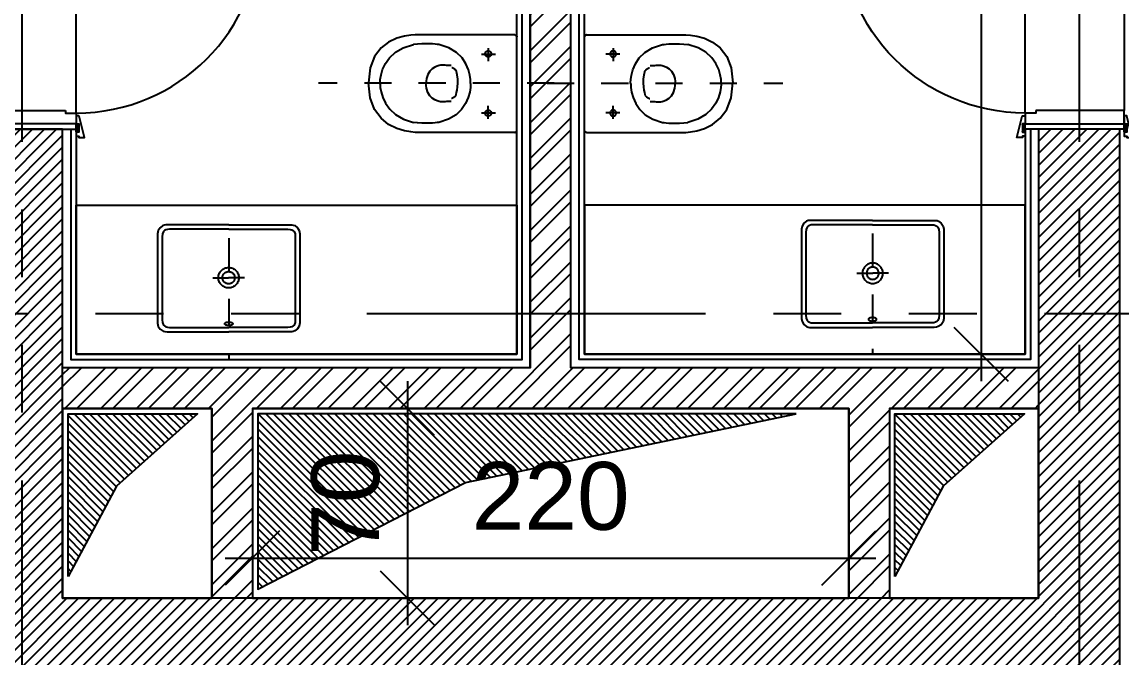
# Model space of a CAD drawing. Extents: x 83 to 143.2, y -2.6 to 70.8.
# Drawn here: x 103.378 to 107.435, y 17.333 to 19.676 of the extents above; entities that cross this region are included whole.
import ezdxf

# ---------------------------------------------------------------- set-up
doc = ezdxf.new("R2010")
doc.units = 0
doc.header["$MEASUREMENT"] = 0
doc.header["$PDMODE"] = 3
doc.header["$PDSIZE"] = 0.3
for name, pattern in [('AXIS_100$0$A-AXIS$0$PHANTOM', [2.5, 1.25, -0.25, 0.25, -0.25, 0.25, -0.25]), ('CENTER', [2, 1.25, -0.25, 0.25, -0.25]), ('DASHDOTX2', [50.8, 25.4, -12.7, 0, -12.7])]:
    doc.linetypes.add(name, pattern=pattern)
doc.layers.get('0').update_dxf_attribs({"linetype": 'CONTINUOUS'})
doc.layers.get('DEFPOINTS').update_dxf_attribs({"linetype": 'CONTINUOUS'})
for name, color, linetype in [('A-AXIS-SANITARY', 10, 'DASHDOTX2'), ('a-dim', 3, 'CONTINUOUS'), ('A-DOORS', 1, 'CONTINUOUS'), ('A-FLOR-PFIX', 61, 'CONTINUOUS'), ('A-HATCH-CONC', 8, 'CONTINUOUS'), ('A-HATCH-WALL', 8, 'CONTINUOUS'), ('A-SANIT', 95, 'CONTINUOUS'), ('A-SECT-TILE', 12, 'CONTINUOUS'), ('a-shaft', 251, 'CONTINUOUS'), ('A-WALL', 4, 'CONTINUOUS'), ('AXIS_100$0$A-AXIS-100', 10, 'AXIS_100$0$A-AXIS$0$PHANTOM'), ('S-8TH$0$A-SHAFT 7-8', 8, 'CONTINUOUS'), ('S-8TH$0$A-STR 7-8TH', 2, 'CONTINUOUS')]:
    doc.layers.add(name, color=color, linetype=linetype)
doc.styles.add('A100-STEXT', font='ARIAL.TTF', dxfattribs={"height": 0.25})
doc.dimstyles.new('A100-DIM', dxfattribs={"dimtxt": 0.25, "dimasz": 0.2, "dimexe": 0.1, "dimexo": 0.3, "dimgap": 0.1, "dimtad": 1, "dimlfac": 100, "dimrnd": 0.5, "dimdsep": 46, "dimtxsty": 'A100-STEXT', "dimblk1": 'OBLIQUE', "dimblk2": 'OBLIQUE', "dimsah": 1, "dimcen": -0.05, "dimdle": 0.1, "dimclrd": 15, "dimclre": 15, "dimclrt": 256, "dimadec": 0, "dimazin": 0, "dimtfac": 0.28, "dimtix": 1, "dimtmove": 2, "dimatfit": 3, "dimldrblk": 'OBLIQUE', "dimfxl": 0, "dimtolj": 1, "dimarcsym": 0})
pattern_1 = [(315, (91.649424, -3e-10), (0.014142136, 0.014142136), [])]

# ---------------------------------------------------------------- blocks, each defined once
blk = doc.blocks.new('A$C4412624D')
for points in [[(-363.316505, 205.931824, 0), (-369.377186, 205.812927, 0), (-385.619804, 204.401184, 0), (-409.135235, 200.113983, 0), (-437.014357, 191.368836, 0), (-466.348038, 176.583069, 0), (-494.227158, 154.174194, 0), (-517.742592, 122.559601, 0), (-533.985207, 80.156738, 0), (-540.045876, 25.382996, 0)], [(-7.305237, 205.931824, 0), (-19.51413, 205.931824, 0), (-52.233948, 205.931824, 0), (-99.604431, 205.931824, 0), (-155.76532, 205.931824, 0), (-214.856354, 205.931793, 0), (-271.017242, 205.931793, 0), (-318.387726, 205.931793, 0), (-351.107536, 205.931763, 0), (-363.316406, 205.931763, 0)], [(-7.305237, 205.931824, 0), (-7.054718, 205.891724, 0), (-6.383331, 205.746399, 0), (-5.411285, 205.458283, 0), (-4.258881, 204.989777, 0), (-3.046356, 204.303314, 0), (-1.893951, 203.361298, 0), (-0.921936, 202.126221, 0), (-0.250519, 200.560455, 0), (0, 198.626465, 0)], [(-497.934326, 27.701111, 0), (-497.803253, 31.697464, 0), (-496.723526, 42.562134, 0), (-493.665352, 58.608521, 0), (-487.598946, 78.150055, 0), (-477.494526, 99.500153, 0), (-462.322313, 120.972229, 0), (-441.052518, 140.879669, 0), (-412.655359, 157.53595, 0), (-376.101051, 169.254425, 0)], [(-283.871368, 169.254578, 0), (-285.531082, 169.495087, 0), (-290.24971, 170.096344, 0), (-297.636414, 170.87796, 0), (-307.300392, 171.659577, 0), (-318.850838, 172.260834, 0), (-331.896935, 172.501343, 0), (-346.047874, 172.200714, 0), (-360.912849, 171.17862, 0), (-376.101044, 169.254608, 0)], [(-167.899292, 27.713638, 0), (-167.94632, 31.783478, 0), (-168.779755, 42.831787, 0), (-171.43811, 59.116745, 0), (-176.960022, 78.896546, 0), (-186.383972, 100.429382, 0), (-200.748535, 121.973389, 0), (-221.092255, 141.786835, 0), (-248.453674, 158.127808, 0), (-283.871368, 169.254547, 0)], [(-0.000031, 198.626618, 0), (-0.000031, 186.942688, 0), (-0.000031, 155.629791, 0), (-0.000031, 110.296204, 0), (-0.000031, 56.550171, 0), (0, 0, 0), (0, -53.746025, 0), (0, -99.079628, 0), (0.000031, -130.392528, 0), (0.000031, -142.076446, 0)], [(-128.633087, 134.554077, 0), (-126.879395, 134.554077, 0), (-122.179504, 134.554077, 0), (-115.375183, 134.554077, 0), (-107.308197, 134.554077, 0), (-98.820343, 134.554108, 0), (-90.753357, 134.554108, 0), (-83.949036, 134.554108, 0), (-79.249146, 134.554138, 0), (-77.495453, 134.554138, 0)], [(-93.019531, 135.467438, 0), (-93.196075, 137.437134, 0), (-93.705109, 139.291046, 0), (-94.515656, 140.998169, 0), (-95.596771, 142.527588, 0), (-96.917511, 143.848328, 0), (-98.446899, 144.929444, 0), (-100.154022, 145.740021, 0), (-102.007935, 146.249054, 0), (-103.977631, 146.425629, 0), (-103.977631, 146.425537, 0), (-105.947327, 146.248993, 0), (-107.801239, 145.73996, 0), (-109.508362, 144.929413, 0), (-111.03775, 143.848328, 0), (-112.358459, 142.527588, 0), (-113.439575, 140.99823, 0), (-114.250092, 139.291107, 0), (-114.759094, 137.437256, 0), (-114.935638, 135.46759, 0), (-114.93573, 135.467438, 0), (-114.759186, 133.497742, 0), (-114.250153, 131.643829, 0), (-113.439606, 129.936707, 0), (-112.35849, 128.407288, 0), (-111.03775, 127.086548, 0), (-109.508362, 126.005432, 0), (-107.801239, 125.194855, 0), (-105.947327, 124.685822, 0), (-103.977631, 124.509247, 0), (-103.977631, 124.509339, 0), (-102.007935, 124.685883, 0), (-100.154022, 125.194916, 0), (-98.446899, 126.005463, 0), (-96.917511, 127.086548, 0), (-95.596802, 128.407288, 0), (-94.515686, 129.936646, 0), (-93.70517, 131.643768, 0), (-93.196167, 133.49762, 0), (-93.019623, 135.467285, 0)], [(-103.977631, 156.470307, 0), (-103.977631, 154.841889, 0), (-103.977631, 150.477722, 0), (-103.977631, 144.159454, 0), (-103.977631, 136.668732, 0), (-103.977661, 128.787171, 0), (-103.977661, 121.296448, 0), (-103.977661, 114.97818, 0), (-103.977692, 110.614014, 0), (-103.977692, 108.985626, 0)], [(-239.127029, 93.496338, 0), (-244.453003, 93.570557, 0), (-249.945557, 93.674713, 0), (-255.392944, 93.798554, 0), (-260.583328, 93.931671, 0), (-265.304947, 94.063751, 0), (-269.345993, 94.184479, 0), (-272.494675, 94.283508, 0), (-274.5392, 94.350495, 0), (-275.267776, 94.375122, 0), (-275.267746, 94.375122, 0), (-277.177994, 94.160919, 0), (-282.297455, 93.202637, 0), (-289.709213, 91.026795, 0), (-298.496338, 87.159912, 0), (-307.741928, 81.128479, 0), (-316.529068, 72.45903, 0), (-323.940826, 60.67807, 0), (-329.060295, 45.312103, 0), (-330.970551, 25.887634, 0)], [(-222.988953, 73.828949, 0), (-223.338638, 74.133179, 0), (-224.304276, 74.948532, 0), (-225.760712, 76.128952, 0), (-227.582809, 77.528443, 0), (-229.645447, 79.000946, 0), (-231.823486, 80.400421, 0), (-233.99176, 81.580872, 0), (-236.025146, 82.39621, 0), (-237.798523, 82.70047, 0)], [(-222.988953, 73.828949, 0), (-222.415253, 72.286972, 0), (-220.969742, 67.851441, 0), (-219.065781, 60.807938, 0), (-217.11673, 51.442078, 0), (-215.53595, 40.039414, 0), (-214.736816, 26.885574, 0), (-215.132675, 12.266113, 0), (-217.136887, -3.533356, 0), (-221.162842, -20.227234, 0)], [(-363.316505, -149.381658, 0), (-369.377186, -149.461094, 0), (-385.619804, -148.580885, 0), (-409.135235, -145.063267, 0), (-437.014357, -137.230472, 0), (-466.348038, -123.404728, 0), (-494.227158, -101.908272, 0), (-517.742592, -71.063339, 0), (-533.985207, -29.192154, 0), (-540.045876, 25.383057, 0)], [(-497.934326, 27.701111, 0), (-497.877174, 23.658875, 0), (-496.982231, 12.679642, 0), (-494.164284, -3.515335, 0), (-488.338104, -23.204819, 0), (-478.41848, -44.667587, 0), (-463.320183, -66.182388, 0), (-441.957998, -86.028, 0), (-413.246702, -102.483177, 0), (-376.101074, -113.826691, 0)], [(-239.127029, -38.068466, 0), (-244.453003, -38.14267, 0), (-249.945557, -38.246841, 0), (-255.392944, -38.370651, 0), (-260.583328, -38.503769, 0), (-265.304947, -38.635849, 0), (-269.345993, -38.756561, 0), (-272.494675, -38.855591, 0), (-274.5392, -38.922577, 0), (-275.267776, -38.947189, 0), (-275.267746, -38.947235, 0), (-277.177994, -38.733047, 0), (-282.297455, -37.774811, 0), (-289.709213, -35.599045, 0), (-298.496338, -31.732208, 0), (-307.741928, -25.700821, 0), (-316.529068, -17.031387, 0), (-323.940826, -5.250381, 0), (-329.060295, 10.115692, 0), (-330.970551, 29.540344, 0)], [(-167.899292, 27.713638, 0), (-167.835449, 23.744888, 0), (-168.391693, 12.949295, 0), (-170.689728, -3.00711, 0), (-175.851273, -22.458359, 0), (-184.998032, -43.738403, 0), (-199.251709, -65.181274, 0), (-219.733994, -85.120949, 0), (-247.56662, -101.891426, 0), (-283.871277, -113.826691, 0)], [(-221.162796, -20.227218, 0), (-221.512482, -20.531448, 0), (-222.478119, -21.346786, 0), (-223.934555, -22.527222, 0), (-225.756668, -23.926681, 0), (-227.819305, -25.39917, 0), (-229.99733, -26.79863, 0), (-232.165619, -27.97905, 0), (-234.19902, -28.794388, 0), (-235.972382, -29.098617, 0)], [(-128.633087, -79.126785, 0), (-126.879395, -79.126785, 0), (-122.179504, -79.126785, 0), (-115.375183, -79.126785, 0), (-107.308197, -79.126793, 0), (-98.820343, -79.126793, 0), (-90.753357, -79.1268, 0), (-83.949036, -79.1268, 0), (-79.249146, -79.126808, 0), (-77.495453, -79.126816, 0)], [(-93.019531, -80.039558, 0), (-93.196075, -78.069855, 0), (-93.705109, -76.215965, 0), (-94.515656, -74.508842, 0), (-95.596771, -72.979439, 0), (-96.917511, -71.658707, 0), (-98.446899, -70.577591, 0), (-100.154022, -69.767044, 0), (-102.007935, -69.258026, 0), (-103.977631, -69.081474, 0), (-103.977631, -69.081459, 0), (-105.947327, -69.258011, 0), (-107.801239, -69.767036, 0), (-109.508362, -70.577583, 0), (-111.03775, -71.658699, 0), (-112.358459, -72.979431, 0), (-113.439575, -74.508835, 0), (-114.250092, -76.21595, 0), (-114.759094, -78.069839, 0), (-114.935638, -80.039543, 0), (-114.93573, -80.039558, 0), (-114.759186, -82.009262, 0), (-114.250153, -83.863159, 0), (-113.439606, -85.570282, 0), (-112.35849, -87.099686, 0), (-111.03775, -88.420425, 0), (-109.508362, -89.501541, 0), (-107.801239, -90.312088, 0), (-105.947327, -90.821113, 0), (-103.977631, -90.997673, 0), (-103.977631, -90.997658, 0), (-102.007935, -90.821106, 0), (-100.154022, -90.31208, 0), (-98.446899, -89.501533, 0), (-96.917511, -88.420418, 0), (-95.596802, -87.099678, 0), (-94.515686, -85.570274, 0), (-93.70517, -83.863144, 0), (-93.196167, -82.009254, 0), (-93.019623, -80.039543, 0)], [(-103.977631, -101.042419, 0), (-103.977631, -99.414001, 0), (-103.977631, -95.049827, 0), (-103.977631, -88.731552, 0), (-103.977631, -81.240814, 0), (-103.977661, -73.359253, 0), (-103.977661, -65.868515, 0), (-103.977661, -59.550239, 0), (-103.977692, -55.186066, 0), (-103.977692, -53.557648, 0)], [(-283.871368, -113.826683, 0), (-285.531082, -114.067184, 0), (-290.24971, -114.668434, 0), (-297.636414, -115.450065, 0), (-307.300392, -116.231693, 0), (-318.850838, -116.832943, 0), (-331.896935, -117.073444, 0), (-346.047874, -116.772819, 0), (-360.912849, -115.750694, 0), (-376.101044, -113.826691, 0)], [(-7.305237, -149.381658, 0), (-19.51413, -149.381658, 0), (-52.233948, -149.381658, 0), (-99.604431, -149.381658, 0), (-155.76532, -149.381658, 0), (-214.856354, -149.38166, 0), (-271.017242, -149.38166, 0), (-318.387726, -149.38166, 0), (-351.107536, -149.381662, 0), (-363.316406, -149.381662, 0)], [(-7.305237, -149.381658, 0), (-7.054718, -149.341568, 0), (-6.383331, -149.196247, 0), (-5.411285, -148.908123, 0), (-4.258881, -148.439623, 0), (-3.046356, -147.753174, 0), (-1.893951, -146.811207, 0), (-0.921936, -145.576141, 0), (-0.250519, -144.010414, 0), (0, -142.076446, 0)]]:
    blk.add_polyline3d(points)
at = {"layer": 'A-AXIS-SANITARY', "linetype": 'CENTER', "ltscale": 0.1}
blk.add_line((136.288241, 26.88557), (-721.794139, 26.885582), dxfattribs=at)
blk = doc.blocks.new('A$C6D442EC4')
at = {"layer": 'A-AXIS-SANITARY', "linetype": 'CENTER', "ltscale": 0.1}
blk.add_line((-0.0027, 0.3461), (-0.0027, -0.0992), dxfattribs=at)
at = {"layer": 'A-FLOR-PFIX', "ltscale": 0.5}
for points in [[(-0.0025, 0.3948), (-0.0051, 0.3948), (-0.0125, 0.3948), (-0.0239, 0.3948), (-0.0388, 0.3948), (-0.0564, 0.3948), (-0.076, 0.3948), (-0.1187, 0.3948), (-0.1614, 0.3948), (-0.181, 0.3948), (-0.1986, 0.3948), (-0.2135, 0.3948), (-0.225, 0.3948), (-0.2323, 0.3948), (-0.235, 0.3948), (-0.2405, 0.394), (-0.246, 0.3919), (-0.2556, 0.3842), (-0.2625, 0.3736), (-0.2651, 0.362), (-0.2651, 0.361), (-0.2651, 0.3583), (-0.2651, 0.3538), (-0.2651, 0.3478), (-0.2651, 0.3316), (-0.2651, 0.3105), (-0.2651, 0.2855), (-0.2651, 0.2577), (-0.2651, 0.1972), (-0.2651, 0.1367), (-0.2651, 0.1088), (-0.2651, 0.0839), (-0.2651, 0.0628), (-0.2651, 0.0466), (-0.2651, 0.0405), (-0.2651, 0.0361), (-0.2651, 0.0333), (-0.2651, 0.0324), (-0.2626, 0.0199), (-0.2557, 0.0096), (-0.2448, 0.0026), (-0.2379, 0.0007), (-0.2303, 0), (-0.2278, 0), (-0.2205, 0), (-0.2093, 0), (-0.1947, 0), (-0.1775, 0), (-0.1582, 0), (-0.1164, 0), (-0.0746, 0), (-0.0553, 0), (-0.0381, 0), (-0.0235, 0), (-0.0123, 0), (-0.005, 0), (-0.0025, 0)], [(-0.0025, 0.3784), (-0.0049, 0.3784), (-0.0118, 0.3784), (-0.0226, 0.3784), (-0.0366, 0.3784), (-0.0531, 0.3784), (-0.0715, 0.3784), (-0.1116, 0.3784), (-0.1517, 0.3784), (-0.1701, 0.3784), (-0.1867, 0.3784), (-0.2006, 0.3784), (-0.2114, 0.3784), (-0.2183, 0.3784), (-0.2208, 0.3784), (-0.2288, 0.3778), (-0.2351, 0.3761), (-0.2399, 0.3735), (-0.2434, 0.37), (-0.2472, 0.361), (-0.2481, 0.3502), (-0.2481, 0.3493), (-0.2481, 0.3468), (-0.2481, 0.3427), (-0.2481, 0.3371), (-0.2481, 0.322), (-0.2481, 0.3025), (-0.2481, 0.2793), (-0.2481, 0.2535), (-0.2481, 0.1974), (-0.2481, 0.1413), (-0.2481, 0.1155), (-0.2481, 0.0924), (-0.2481, 0.0728), (-0.2481, 0.0577), (-0.2481, 0.0522), (-0.2481, 0.048), (-0.2481, 0.0455), (-0.2481, 0.0446), (-0.2472, 0.0339), (-0.2434, 0.0249), (-0.2399, 0.0214), (-0.2351, 0.0187), (-0.2288, 0.017), (-0.2208, 0.0164), (-0.2183, 0.0164), (-0.2114, 0.0164), (-0.2006, 0.0164), (-0.1867, 0.0164), (-0.1701, 0.0164), (-0.1517, 0.0164), (-0.1116, 0.0164), (-0.0715, 0.0164), (-0.0531, 0.0164), (-0.0366, 0.0164), (-0.0226, 0.0164), (-0.0118, 0.0164), (-0.0049, 0.0164), (-0.0025, 0.0164)], [(-0.0026, 0.3948), (0, 0.3948), (0.0074, 0.3948), (0.0188, 0.3948), (0.0337, 0.3948), (0.0513, 0.3948), (0.0709, 0.3948), (0.1136, 0.3948), (0.1563, 0.3948), (0.176, 0.3948), (0.1936, 0.3948), (0.2084, 0.3948), (0.2199, 0.3948), (0.2273, 0.3948), (0.2299, 0.3948), (0.2355, 0.394), (0.2409, 0.3919), (0.2506, 0.3842), (0.2574, 0.3736), (0.26, 0.362), (0.26, 0.361), (0.26, 0.3583), (0.26, 0.3538), (0.26, 0.3478), (0.26, 0.3316), (0.26, 0.3105), (0.26, 0.2856), (0.26, 0.2578), (0.26, 0.1974), (0.26, 0.137), (0.26, 0.1092), (0.26, 0.0843), (0.26, 0.0632), (0.26, 0.047), (0.26, 0.041), (0.26, 0.0366), (0.26, 0.0338), (0.26, 0.0329), (0.2574, 0.0212), (0.2506, 0.0106), (0.2409, 0.003), (0.2355, 0.0008), (0.2299, 0), (0.2273, 0), (0.2199, 0), (0.2084, 0), (0.1936, 0), (0.176, 0), (0.1563, 0), (0.1136, 0), (0.0709, 0), (0.0513, 0), (0.0337, 0), (0.0188, 0), (0.0074, 0), (0, 0), (-0.0026, 0)], [(-0.0026, 0.3784), (-0.0002, 0.3784), (0.0068, 0.3784), (0.0175, 0.3784), (0.0315, 0.3784), (0.048, 0.3784), (0.0665, 0.3784), (0.1065, 0.3784), (0.1466, 0.3784), (0.1651, 0.3784), (0.1816, 0.3784), (0.1955, 0.3784), (0.2063, 0.3784), (0.2132, 0.3784), (0.2157, 0.3784), (0.2237, 0.3778), (0.23, 0.3761), (0.2348, 0.3735), (0.2383, 0.37), (0.2421, 0.361), (0.243, 0.3502), (0.243, 0.3493), (0.243, 0.3468), (0.243, 0.3427), (0.243, 0.3371), (0.243, 0.322), (0.243, 0.3025), (0.243, 0.2793), (0.243, 0.2535), (0.243, 0.1974), (0.243, 0.1413), (0.243, 0.1155), (0.243, 0.0924), (0.243, 0.0728), (0.243, 0.0577), (0.243, 0.0522), (0.243, 0.048), (0.243, 0.0455), (0.243, 0.0446), (0.2421, 0.0339), (0.2383, 0.0249), (0.2348, 0.0214), (0.23, 0.0187), (0.2237, 0.017), (0.2157, 0.0164), (0.2132, 0.0164), (0.2063, 0.0164), (0.1955, 0.0164), (0.1816, 0.0164), (0.1651, 0.0164), (0.1466, 0.0164), (0.1065, 0.0164), (0.0665, 0.0164), (0.048, 0.0164), (0.0315, 0.0164), (0.0175, 0.0164), (0.0068, 0.0164), (-0.0002, 0.0164), (-0.0026, 0.0164)], [(-0.0408, 0.1997), (-0.0406, 0.2035), (-0.04, 0.2073), (-0.0391, 0.2109), (-0.0378, 0.2144), (-0.0362, 0.2176), (-0.0343, 0.2208), (-0.0322, 0.2237), (-0.0297, 0.2263), (-0.0271, 0.2288), (-0.0242, 0.2309), (-0.021, 0.2328), (-0.0177, 0.2344), (-0.0143, 0.2357), (-0.0107, 0.2366), (-0.0069, 0.2372), (-0.0031, 0.2374), (0.0008, 0.2372), (0.0045, 0.2366), (0.0081, 0.2357), (0.0116, 0.2344), (0.0149, 0.2328), (0.018, 0.2309), (0.0209, 0.2288), (0.0236, 0.2263), (0.026, 0.2237), (0.0282, 0.2208), (0.0301, 0.2176), (0.0317, 0.2144), (0.0329, 0.2109), (0.0339, 0.2073), (0.0344, 0.2035), (0.0346, 0.1997), (0.0344, 0.1958), (0.0339, 0.1921), (0.0329, 0.1885), (0.0317, 0.185), (0.0301, 0.1817), (0.0282, 0.1786), (0.026, 0.1757), (0.0236, 0.173), (0.0209, 0.1706), (0.018, 0.1684), (0.0149, 0.1665), (0.0116, 0.1649), (0.0081, 0.1637), (0.0045, 0.1627), (0.0008, 0.1622), (-0.0031, 0.162), (-0.0069, 0.1622), (-0.0107, 0.1627), (-0.0143, 0.1637), (-0.0177, 0.1649), (-0.021, 0.1665), (-0.0242, 0.1684), (-0.0271, 0.1706), (-0.0297, 0.173), (-0.0322, 0.1757), (-0.0343, 0.1786), (-0.0362, 0.1817), (-0.0378, 0.185), (-0.0391, 0.1885), (-0.04, 0.1921), (-0.0406, 0.1958), (-0.0408, 0.1997), (-0.0408, 0.1997)], [(-0.0257, 0.1997), (-0.0256, 0.202), (-0.0252, 0.2042), (-0.0247, 0.2064), (-0.0239, 0.2085), (-0.023, 0.2105), (-0.0218, 0.2123), (-0.0205, 0.2141), (-0.0191, 0.2157), (-0.0175, 0.2171), (-0.0157, 0.2184), (-0.0139, 0.2196), (-0.0119, 0.2205), (-0.0098, 0.2213), (-0.0076, 0.2218), (-0.0054, 0.2222), (-0.0031, 0.2223), (-0.0008, 0.2222), (0.0015, 0.2218), (0.0037, 0.2213), (0.0057, 0.2205), (0.0077, 0.2196), (0.0096, 0.2184), (0.0113, 0.2171), (0.0129, 0.2157), (0.0144, 0.2141), (0.0157, 0.2123), (0.0168, 0.2105), (0.0178, 0.2085), (0.0185, 0.2064), (0.0191, 0.2042), (0.0194, 0.202), (0.0196, 0.1997), (0.0194, 0.1974), (0.0191, 0.1951), (0.0185, 0.1929), (0.0178, 0.1909), (0.0168, 0.1889), (0.0157, 0.187), (0.0144, 0.1853), (0.0129, 0.1837), (0.0113, 0.1822), (0.0096, 0.1809), (0.0077, 0.1798), (0.0057, 0.1788), (0.0037, 0.1781), (0.0015, 0.1775), (-0.0008, 0.1772), (-0.0031, 0.1771), (-0.0054, 0.1772), (-0.0076, 0.1775), (-0.0098, 0.1781), (-0.0119, 0.1788), (-0.0139, 0.1798), (-0.0157, 0.1809), (-0.0175, 0.1822), (-0.0191, 0.1837), (-0.0205, 0.1853), (-0.0218, 0.187), (-0.023, 0.1889), (-0.0239, 0.1909), (-0.0247, 0.1929), (-0.0252, 0.1951), (-0.0256, 0.1974), (-0.0257, 0.1997), (-0.0257, 0.1997)], [(-0.0176, 0.0295), (-0.0176, 0.0302), (-0.0173, 0.0308), (-0.017, 0.0315), (-0.0165, 0.0321), (-0.0158, 0.0326), (-0.0151, 0.0332), (-0.0142, 0.0337), (-0.0132, 0.0341), (-0.011, 0.0349), (-0.0084, 0.0355), (-0.0056, 0.0359), (-0.0026, 0.036), (0.0004, 0.0359), (0.0033, 0.0355), (0.0058, 0.0349), (0.0081, 0.0341), (0.009, 0.0337), (0.0099, 0.0332), (0.0107, 0.0326), (0.0113, 0.0321), (0.0118, 0.0315), (0.0122, 0.0308), (0.0124, 0.0302), (0.0125, 0.0295), (0.0124, 0.0288), (0.0122, 0.0282), (0.0118, 0.0276), (0.0113, 0.027), (0.0107, 0.0264), (0.0099, 0.0258), (0.009, 0.0253), (0.0081, 0.0249), (0.0058, 0.0241), (0.0033, 0.0235), (0.0004, 0.0231), (-0.0026, 0.023), (-0.0056, 0.0231), (-0.0084, 0.0235), (-0.011, 0.0241), (-0.0132, 0.0249), (-0.0142, 0.0253), (-0.0151, 0.0258), (-0.0158, 0.0264), (-0.0165, 0.027), (-0.017, 0.0276), (-0.0173, 0.0282), (-0.0176, 0.0288), (-0.0176, 0.0295), (-0.0176, 0.0295)]]:
    blk.add_lwpolyline(points, dxfattribs=at)
at = {"layer": 'A-SANIT', "ltscale": 0.5}
for points in [[(-0.0614, 0.1997), (-0.0031, 0.1997)], [(0.0553, 0.1997), (-0.0031, 0.1997)]]:
    blk.add_lwpolyline(points, dxfattribs=at)
blk = doc.blocks.new('A$C3192633D')
at = {"layer": 'A-DOORS'}
for p, q in [((-0.365, 0.009), (-0.374, -0.019)), ((-0.374, 0.009), (-0.365, -0.019)), ((0, 0.009), (0.009, -0.019)), ((0.009, 0.009), (0, -0.019)), ((0.49, 0.0005), (0.49, 0.0195)), ((0.4905, 0.02), (0.61, 0.02)), ((0.61, -0.003), (0.61, 0.023)), ((0.61, 0.023), (0.615, 0.023)), ((0.625, 0.023), (0.63, 0.023)), ((0.63, -0.003), (0.63, 0.023)), ((0.63, 0.02), (0.6445, 0.02)), ((0.645, 0.0005), (0.645, 0.0195)), ((0.4905, 0), (0.61, 0)), ((0.61, -0.003), (0.6125, -0.003)), ((0.6125, -0.05), (0.6125, -0.003)), ((0.6275, -0.05), (0.6275, -0.003)), ((0.6275, -0.003), (0.63, -0.003)), ((0.63, 0), (0.6445, 0)), ((0, -0.11), (0, -0.06)), ((0, -0.06), (0.12, -0.06)), ((0.56, -0.06), (0.12, -0.06)), ((0.483, -0.06), (0.36, -0.06)), ((0.68, -0.06), (0.56, -0.06)), ((0.6, -0.06), (0.6, -0.052)), ((0.6, -0.06), (0.64, -0.06)), ((0.602, -0.05), (0.638, -0.05)), ((0.64, -0.06), (0.64, -0.052)), ((0.68, -0.11), (0.68, -0.06)), ((0.12, -0.11), (0, -0.11)), ((0.12, -0.11), (0.56, -0.11)), ((0.483, -0.11), (0.36, -0.11)), ((0.56, -0.11), (0.68, -0.11)), ((0.6, -0.11), (0.6, -0.118)), ((0.6, -0.11), (0.64, -0.11)), ((0.602, -0.12), (0.638, -0.12)), ((0.6125, -0.12), (0.6125, -0.167)), ((0.6275, -0.12), (0.6275, -0.167)), ((0.64, -0.11), (0.64, -0.118)), ((0.49, -0.1705), (0.49, -0.1895)), ((0.4905, -0.17), (0.61, -0.17)), ((0.4905, -0.19), (0.61, -0.19)), ((0.61, -0.167), (0.61, -0.193)), ((0.61, -0.167), (0.6125, -0.167)), ((0.61, -0.193), (0.615, -0.193)), ((0.625, -0.193), (0.63, -0.193)), ((0.6275, -0.167), (0.63, -0.167)), ((0.63, -0.167), (0.63, -0.193)), ((0.63, -0.17), (0.6445, -0.17)), ((0.63, -0.19), (0.6445, -0.19)), ((0.645, -0.1705), (0.645, -0.1895)), ((-0.365, -0.809), (-0.374, -0.781)), ((-0.374, -0.809), (-0.365, -0.781)), ((0, -0.809), (0.009, -0.781)), ((0.009, -0.809), (0, -0.781))]:
    blk.add_line(p, q, dxfattribs=at)
at = {"layer": 'A-DOORS', "color": 8}
for p, q in [((-0.365, -0.07), (-0.365, -0.73)), ((0, -0.74), (0, -0.06))]:
    blk.add_line(p, q, dxfattribs=at)
at = {"layer": 'A-DOORS'}
for points in [[(-0.365, 0.01), (-0.365, 0.025), (-0.375, 0.025), (-0.375, 0.03), (-0.395, 0.03), (-0.3754, -0.0482, 0.381769), (-0.3734, -0.05), (-0.365, -0.05), (-0.365, -0.02), (-0.375, -0.02), (-0.375, 0.01), (-0.365, 0.01)], [(0, 0.01), (0, 0.025), (0.01, 0.025), (0.01, 0.03), (0.03, 0.03), (0.0104, -0.0482, -0.381769), (0.0084, -0.05), (0, -0.05), (0, -0.02), (0.01, -0.02), (0.01, 0.01), (0, 0.01)], [(-0.365, -0.81), (-0.365, -0.825), (-0.375, -0.825), (-0.375, -0.83), (-0.395, -0.83), (-0.3754, -0.7518, -0.381769), (-0.3734, -0.75), (-0.365, -0.75), (-0.365, -0.78), (-0.375, -0.78), (-0.375, -0.81), (-0.365, -0.81)], [(0, -0.81), (0, -0.825), (0.01, -0.825), (0.01, -0.83), (0.03, -0.83), (0.0104, -0.7518, 0.381769), (0.0084, -0.75), (0, -0.75), (0, -0.78), (0.01, -0.78), (0.01, -0.81), (0, -0.81)]]:
    blk.add_lwpolyline(points, format="xyb", dxfattribs=at)
for points in [[(-0.365, 0.009), (-0.365, -0.019), (-0.374, -0.019), (-0.374, 0.009)], [(0, 0.009), (0, -0.019), (0.009, -0.019), (0.009, 0.009)], [(-0.365, -0.809), (-0.365, -0.781), (-0.374, -0.781), (-0.374, -0.809)], [(0, -0.809), (0, -0.781), (0.009, -0.781), (0.009, -0.809)]]:
    blk.add_lwpolyline(points, close=True, dxfattribs=at)
for points in [[(-0.365, 0), (0, 0), (0, -0.02), (-0.365, -0.02), (-0.365, 0)], [(0, -0.02), (-0.365, -0.02), (-0.365, -0.07), (-0.04, -0.07)], [(-0.04, -0.07), (-0.04, -0.06), (0, -0.06), (0, -0.02)], [(0, -0.78), (-0.365, -0.78), (-0.365, -0.73), (-0.04, -0.73)], [(-0.04, -0.73), (-0.04, -0.74), (0, -0.74), (0, -0.78)], [(-0.365, -0.8), (0, -0.8), (0, -0.78), (-0.365, -0.78), (-0.365, -0.8)]]:
    blk.add_lwpolyline(points, dxfattribs=at)
blk.add_arc((-0.0003, -0.0597), 0.6803, 270.0254, 359.9746, dxfattribs=at)
at = {"layer": 'A-DOORS', "extrusion": (0, 0, -1)}
for centre, major_axis, start_param, end_param in [((0.4905, 0.0195), (-0.000354, 0.000354), 5.497787, 7.068583), ((0.4905, 0.0005), (0.000354, 0.000354), 2.356194, 3.926991), ((0.62, 0.0306), (-0.00642, 0.00642), 3.344077, 4.509904), ((0.6445, 0.0195), (0.000354, 0.000354), -0.785398, 0.785398), ((0.6445, 0.0005), (-0.000354, 0.000354), 2.356194, 3.926991), ((0.62, -0.021), (-0.0138, 0.0138), 0.390607, 1.180189), ((0.602, -0.052), (-0.00141, 0.00141), 5.497787, 7.068583), ((0.638, -0.052), (0.00141, 0.00141), -0.785398, 0.785398), ((0.602, -0.118), (0.00141, 0.00141), 2.356194, 3.926991), ((0.638, -0.118), (-0.00141, 0.00141), 2.356194, 3.926991), ((0.4905, -0.1705), (-0.000354, 0.000354), 5.497787, 7.068583), ((0.4905, -0.1895), (0.000354, 0.000354), 2.356194, 3.926991), ((0.62, -0.149), (-0.0138, 0.0138), 3.5322, 4.321782), ((0.62, -0.2006), (0.00642, 0.00642), -1.368312, -0.202485), ((0.6445, -0.1705), (0.000354, 0.000354), -0.785398, 0.785398), ((0.6445, -0.1895), (-0.000354, 0.000354), 2.356194, 3.926991)]:
    blk.add_ellipse(centre, major_axis=major_axis, ratio=1, start_param=start_param, end_param=end_param, dxfattribs=at)
blk = doc.blocks.new('_OBLIQUE')
at = {"color": 0, "linetype": 'ByBlock'}
blk.add_line((-0.5, -0.5), (0.5, 0.5), dxfattribs=at)
blk = doc.blocks.new('*D164')
at = {"layer": 'a-dim', "color": 15, "lineweight": -2}
for p, q in [((106.9153, 22.2762), (106.9153, 18.35)), ((106.7778, 22.1762), (106.8153, 22.1762)), ((106.7778, 18.45), (106.8153, 18.45))]:
    blk.add_line(p, q, dxfattribs=at)
at = {"layer": 'DEFPOINTS', "color": 0}
for p in [(107.0778, 22.1762), (106.9153, 18.45), (107.0778, 18.45)]:
    blk.add_point(p, dxfattribs=at)
at = {"layer": 'a-dim', "color": 15, "lineweight": -2, "xscale": 0.2, "yscale": 0.2, "zscale": 0.2}
for p, rotation in [((106.9153, 22.1762), 90), ((106.9153, 18.45), 270)]:
    blk.add_blockref('_OBLIQUE', p, dxfattribs=dict(at, rotation=rotation))
at = {"layer": 'a-dim', "insert": (106.6875, 20.3131), "char_height": 0.25, "attachment_point": 5, "rotation": 90, "style": 'A100-STEXT'}
blk.add_mtext('\\A1;372.5', dxfattribs=at)
blk = doc.blocks.new('*D165')
at = {"layer": 'a-dim', "color": 15, "lineweight": -2}
for p, q in [((104.2278, 17.85), (104.2278, 17.7976)), ((106.4278, 17.85), (106.4278, 17.7976)), ((104.1278, 17.6976), (106.5278, 17.6976))]:
    blk.add_line(p, q, dxfattribs=at)
at = {"layer": 'DEFPOINTS', "color": 0}
for p in [(106.4278, 17.6976), (104.2278, 17.55), (106.4278, 17.55)]:
    blk.add_point(p, dxfattribs=at)
at = {"layer": 'a-dim', "color": 15, "lineweight": -2, "xscale": 0.2, "yscale": 0.2, "zscale": 0.2, "rotation": 180}
blk.add_blockref('_OBLIQUE', (104.2278, 17.6976), dxfattribs=at)
at = {"layer": 'a-dim', "color": 15, "lineweight": -2, "xscale": 0.2, "yscale": 0.2, "zscale": 0.2}
blk.add_blockref('_OBLIQUE', (106.4278, 17.6976), dxfattribs=at)
at = {"layer": 'a-dim', "insert": (105.3278, 17.9253), "char_height": 0.25, "attachment_point": 5, "style": 'A100-STEXT'}
blk.add_mtext('\\A1;220', dxfattribs=at)
blk = doc.blocks.new('*D166')
at = {"layer": 'a-dim', "color": 15, "lineweight": -2}
for p, q in [((104.7992, 18.35), (104.7992, 17.45)), ((104.6702, 18.25), (104.8992, 18.25)), ((104.6702, 17.55), (104.8992, 17.55))]:
    blk.add_line(p, q, dxfattribs=at)
at = {"layer": 'DEFPOINTS', "color": 0}
for p in [(104.3702, 18.25), (104.3702, 17.55), (104.7992, 17.55)]:
    blk.add_point(p, dxfattribs=at)
at = {"layer": 'a-dim', "color": 15, "lineweight": -2, "xscale": 0.2, "yscale": 0.2, "zscale": 0.2}
for p, rotation in [((104.7992, 18.25), 90), ((104.7992, 17.55), 270)]:
    blk.add_blockref('_OBLIQUE', p, dxfattribs=dict(at, rotation=rotation))
at = {"layer": 'a-dim', "insert": (104.5716, 17.9), "char_height": 0.25, "attachment_point": 5, "rotation": 90, "style": 'A100-STEXT'}
blk.add_mtext('\\A1;70', dxfattribs=at)

msp = doc.modelspace()

# ---------------------------------------------------------------- hatches: boundary and pattern name
at = {"layer": 'A-HATCH-CONC', "ltscale": 4}
h = msp.add_hatch(dxfattribs=at)
h.set_pattern_fill('ANSI31', color=256, scale=0.25, style=0)
h.set_pattern_definition([(45, (91.649424, -3e-10), (-0.022097087, 0.022097087), [])])
h.paths.add_polyline_path([(103.52779, 17.25), (107.12779, 17.25), (107.12779, 11.65), (107.42779, 11.65), (107.42779, 19.28), (107.12779, 19.28), (107.12779, 17.55), (103.52779, 17.55), (103.52779, 19.28), (103.22779, 19.28), (103.22779, 11.65), (103.52779, 11.65)])
at = {"layer": 'A-HATCH-WALL'}
h = msp.add_hatch(dxfattribs=at)
h.set_pattern_fill('ANSI32', color=256, scale=0.25, style=0)
h.set_pattern_definition([(45, (91.64942, -3e-10), (-0.06629126, 0.06629126), []), (45, (91.69362, -3e-10), (-0.06629126, 0.06629126), [])])
h.paths.add_polyline_path([(106.53779, 22.5262), (104.11779, 22.5262), (104.11779, 22.2262), (105.25279, 22.2262), (105.25279, 18.4), (103.52779, 18.4), (103.52779, 18.25), (104.07779, 18.25), (104.07779, 17.55), (104.22779, 17.55), (104.22779, 18.25), (106.42779, 18.25), (106.42779, 17.55), (106.57779, 17.55), (106.57779, 18.25), (107.12779, 18.25), (107.12779, 18.4), (105.40279, 18.4), (105.40279, 22.2262), (106.53779, 22.2262)])
h.paths.add_polyline_path([(106.38779, 22.3762), (106.38779, 22.3262), (104.26779, 22.3262), (104.26779, 22.3762)], flags=16)
at = {"layer": 'a-shaft'}
h = msp.add_hatch(dxfattribs=at)
h.set_pattern_fill('_USER', color=256, scale=0.02, angle=315, style=0, pattern_type=0)
h.set_pattern_definition(pattern_1)
h.paths.add_polyline_path([(104.02541, 18.23), (103.54779, 18.23), (103.54779, 17.62965), (103.72621, 17.96252)])
h = msp.add_hatch(dxfattribs=at)
h.set_pattern_fill('_USER', color=256, scale=0.02, angle=315, style=0, pattern_type=0)
h.set_pattern_definition(pattern_1)
h.paths.add_polyline_path([(106.2335, 18.23), (104.24779, 18.23), (104.24779, 17.58276), (105.01325, 17.97608)])
h = msp.add_hatch(dxfattribs=at)
h.set_pattern_fill('_USER', color=256, scale=0.02, angle=315, style=0, pattern_type=0)
h.set_pattern_definition(pattern_1)
h.paths.add_polyline_path([(107.07541, 18.23), (106.59779, 18.23), (106.59779, 17.62965), (106.77621, 17.96252)])

# ---------------------------------------------------------------- linework, layer by layer
at = {"layer": 'A-FLOR-PFIX'}
for points in [[(103.57779, 19), (105.20279, 19), (105.20279, 18.45), (103.57779, 18.45)], [(107.07779, 19), (105.45279, 19), (105.45279, 18.45), (107.07779, 18.45)]]:
    msp.add_lwpolyline(points, close=True, dxfattribs=at)
at = {"layer": 'A-SECT-TILE'}
for points in [[(103.55779, 19.28), (103.55779, 18.43), (105.22279, 18.43), (105.22279, 22.1962), (104.04779, 22.1962)], [(107.09779, 19.28), (107.09779, 18.43), (105.43279, 18.43), (105.43279, 22.1962), (106.60779, 22.1962)], [(103.57779, 19.28), (103.57779, 19.28), (103.57779, 18.45), (105.20279, 18.45), (105.20279, 22.1762), (104.04779, 22.1762)], [(107.07779, 19.28), (107.07779, 19.28), (107.07779, 18.45), (105.45279, 18.45), (105.45279, 22.1762), (106.60779, 22.1762)]]:
    msp.add_lwpolyline(points, dxfattribs=at)
at = {"layer": 'a-shaft'}
for points in [[(103.54779, 17.62965), (103.54779, 18.23), (104.02541, 18.23), (103.72621, 17.96252)], [(106.2335, 18.23), (104.24779, 18.23), (104.24779, 17.58276), (105.01325, 17.97608)], [(106.59779, 17.62965), (106.59779, 18.23), (107.07541, 18.23), (106.77621, 17.96252)]]:
    msp.add_lwpolyline(points, close=True, dxfattribs=at)
at = {"layer": 'A-WALL'}
for p, q in [((105.40279, 18.4), (105.40279, 21.1737)), ((105.40279, 18.4), (105.40279, 21.1737)), ((105.40279, 18.4), (105.40279, 21.1737)), ((105.40279, 18.4), (105.40279, 21.1737)), ((105.40279, 18.4), (105.40279, 21.1737)), ((105.40279, 18.4), (105.40279, 21.1737)), ((103.52779, 18.25), (104.07779, 18.25)), ((104.07779, 18.25), (104.07779, 17.55)), ((104.22779, 18.25), (106.42779, 18.25)), ((104.22779, 18.25), (104.22779, 17.55)), ((106.42779, 18.25), (106.42779, 17.55)), ((106.57779, 18.25), (107.12779, 18.25)), ((106.57779, 18.25), (106.57779, 17.55))]:
    msp.add_line(p, q, dxfattribs=at)
msp.add_lwpolyline([(107.12779, 18.4), (105.40279, 18.4), (105.40279, 22.2262), (106.53779, 22.2262), (106.53779, 22.5262), (104.11779, 22.5262), (104.11779, 22.2262), (105.25279, 22.2262), (105.25279, 18.4), (105.25279, 21.1737), (105.25279, 18.4), (105.25279, 21.1737), (105.25279, 18.4), (105.25279, 21.1737), (105.25279, 18.4), (103.52779, 18.4)], dxfattribs=at)
at = {"layer": 'AXIS_100$0$A-AXIS-100'}
for p, q in [((103.37779, 32.98435), (103.37779, -1.8346)), ((107.27779, 32.98435), (107.27779, -1.8346)), ((89.64942, 18.6), (136.85877, 18.6))]:
    msp.add_line(p, q, dxfattribs=at)
at = {"layer": 'S-8TH$0$A-SHAFT 7-8'}
for points in [[(103.52779, 17.55), (104.07779, 17.55), (104.07779, 18.25), (103.52779, 18.25)], [(104.22779, 17.55), (106.42779, 17.55), (106.42779, 18.25), (104.22779, 18.25)], [(106.57779, 17.55), (107.12779, 17.55), (107.12779, 18.25), (106.57779, 18.25)]]:
    msp.add_lwpolyline(points, close=True, dxfattribs=at)
at = {"layer": 'S-8TH$0$A-STR 7-8TH'}
msp.add_lwpolyline([(103.22779, 19.28), (103.22779, 11.65), (103.52779, 11.65), (103.52779, 17.25), (107.12779, 17.25), (107.12779, 11.65), (107.42779, 11.65), (107.42779, 19.28), (107.12779, 19.28), (107.12779, 17.55), (103.52779, 17.55), (103.52779, 19.28)], close=True, dxfattribs=at)

# ---------------------------------------------------------------- block references
at = {"layer": 'A-DOORS'}
msp.add_blockref('A$C3192633D', (103.57779, 20.08), dxfattribs=at)
at = {"layer": 'A-DOORS', "xscale": -1}
msp.add_blockref('A$C3192633D', (107.07779, 20.08), dxfattribs=at)
at = {"layer": 'A-FLOR-PFIX', "yscale": 0.001013189780223911, "zscale": 0.001013189780229412, "rotation": 180}
for p, xscale in [((105.20279, 19.47724), -0.001013189780223911), ((105.45279, 19.47724), 0.001013189780223911)]:
    msp.add_blockref('A$C4412624D', p, dxfattribs=dict(at, xscale=xscale))
at = {"layer": 'A-FLOR-PFIX'}
msp.add_blockref('A$C6D442EC4', (104.143, 18.53282), dxfattribs=at)
at = {"layer": 'A-FLOR-PFIX', "xscale": -1}
msp.add_blockref('A$C6D442EC4', (106.51258, 18.54921), dxfattribs=at)

# ---------------------------------------------------------------- dimensions: what is measured, and where the dimension line sits
at = {"layer": 'a-dim'}
for p1, p2, distance, picture, middle in [((107.07779, 22.1762), (107.07779, 18.45), -0.16252, '*D164', (106.68755, 20.3131)), ((104.37022, 18.25), (104.37022, 17.55), 0.42899, '*D166', (104.57157, 17.9)), ((104.22779, 17.55), (106.42779, 17.55), 0.14761, '*D165', (105.32779, 17.92526))]:
    dim = msp.add_aligned_dim(p1=p1, p2=p2, distance=distance, dimstyle='A100-DIM', dxfattribs=at)
    dim.commit()
    dim.dimension.update_dxf_attribs({"geometry": picture, "text_midpoint": middle})

doc.saveas('drawing.dxf')
